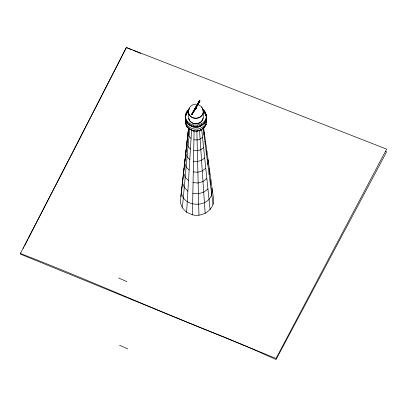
<?xml version="1.0" encoding="UTF-8"?>
<svg xmlns="http://www.w3.org/2000/svg" width="407" height="407" viewBox="0 0 407 407"><rect width="100%" height="100%" fill="white"/><g stroke="black" fill="none" stroke-linecap="round" stroke-linejoin="round"><path stroke-width="0.61" d="M185.541 119.51L187.088 122.899L185.541 119.51L185.556 114.123L187.179 110.785L188.853 109.33M188.756 110.892C184.982 113.573 184.529 119.175 187.062 122.873L187.042 121.118L185.516 117.75M206.227 119.648L204.604 122.995L206.217 119.653C206.476 115.797 206.339 111.33 202.65 109.061M206.217 119.653L206.263 115.73L204.726 112.368L202.991 110.816M203.597 127.773L213.543 198.748C214.708 209.885 202.503 217.409 192.435 214.83L194.083 130.932M192.435 214.83L186.604 212.251L191.6 129.833M181.853 187.286C176.964 209.417 215.634 210.058 211.782 188.08M182.916 177.895L182.499 182.799L184.244 187.464L187.881 191.183M183.984 168.503L183.603 172.99L185.195 177.254L188.517 180.652M185.048 159.101L184.707 163.166L186.147 167.028L189.158 170.106M186.111 149.725L185.806 153.368L187.098 156.827L189.794 159.59M187.179 140.334L186.905 143.554L188.049 146.617L190.435 149.059M188.243 130.947L188.003 133.745L189.001 136.406L191.071 138.522M203.943 134.753L204.182 131.954M186.899 126.959L186.889 126.323C186.045 126.786 186.009 122.37 185.414 122.945C186.172 126.887 189.336 129.741 193.111 130.815C199.873 132.753 208.532 126.613 206.069 119.282M205.245 144.714L205.52 141.499M206.547 154.68L206.858 151.038M207.845 164.632L208.191 160.567L207.779 159.463M209.152 174.608L209.529 170.121L208.933 168.523M210.45 184.569L210.867 179.665M189.728 128.576L182.341 207.891L186.604 212.251M180.789 196.673L188.599 127.808M188.624 128.215L180.301 202.421L182.138 207.346M193.63 130.209L193.177 131.273C193.03 129.278 187.449 129.207 186.706 126.236M185.587 115.619L187.195 112.276M185.592 115.909L187.2 112.566L187.179 110.785M187.017 112.917L185.577 115.878L185.556 114.123M187.042 121.118C192.023 127.671 203.922 126.078 206.196 117.898M204.589 122.7L206.212 119.363C203.714 129.029 187.871 129.075 185.546 119.246M20.935 252.961L20.355 254.09L276.043 358.47L386.619 149.125L126.358 47.456L28.465 238.283M23.255 248.443L23.835 247.314M24.41 246.184L27.89 239.413M196.296 108.308L196.423 108.791L196.652 108.654C196.077 107.774 196.357 109.397 195.945 108.109L198.036 104.156M188.94 108.679C190.196 105.881 193.228 103.999 196.301 104.172M199.934 100.758L191.946 114.342L191.829 113.996L199.501 100.565L199.939 100.926L192.16 114.311L199.939 100.926M191.829 114.164L199.501 100.565M191.941 114.214L199.501 100.733M191.946 114.342L199.618 100.783M196.22 108.71L195.243 108.272L195.548 107.977M196.418 108.364L196.057 107.835M193.111 130.637C198.362 132.041 204.502 128.77 206.191 124.257M193.961 111.289L195.945 108.028L195.345 108.328M187.591 112.225L188.762 111.182M204.619 122.99C200.3 128.236 191.539 128.291 187.24 123.031M202.513 137.261L200.102 139.097L197.08 139.983L193.91 139.779M203.597 147.604L200.824 149.715L197.349 150.732L193.701 150.504M204.68 157.941L201.546 160.333L197.619 161.482L193.488 161.223M205.769 168.269L202.269 170.935L197.883 172.222L193.279 171.932M206.853 178.627L202.991 181.568L198.153 182.987L193.071 182.667M207.941 188.97L203.714 192.185L198.418 193.737L192.857 193.386M197.833 126.608L201.653 125.254M197.868 126.913L201.658 125.544L201.638 123.789M204.706 110.902L204.731 112.658L206.268 116.02L204.731 112.658L202.996 111.106M206.502 120.436L206.303 121.271M188.329 111.228L188.477 116.763A7.443 6.568 -0.7 0 0 195.345 123.784A7.443 6.568 -0.7 0 0 203.327 117.704L203.342 112.179M193.752 126.597L189.942 125.163M189.921 123.697L189.947 125.453L193.757 126.887M385.475 151.307L386.65 151.775L276.053 359.544L249.959 347.848L224.796 337.317M132.189 49.959L126.363 47.619L73.601 150.687L20.35 253.485C88.899 279.899 155.784 310.358 224.211 337.067M133.354 50.422L140.924 53.459M197.975 104.472L201.353 106.573L202.396 107.977M191.829 113.996L192.267 114.357M118.707 278.027L126.953 281.68M119.526 345.222L127.778 348.875M190.842 125.498L192.155 126.526A6.746 5.947 -0.7 0 0 200.356 126.099M200.269 129.477L201.089 130.398L201.18 129.747M196.184 108.501L196.545 108.847M204.726 112.368L206.252 115.736M206.069 119.455L206.502 120.609M197.863 126.887L197.817 125.142M203.047 127.89L213.054 204.497M201.679 129.334L210.109 209.651M199.506 130.332L205.159 213.426M196.861 131.11L198.952 215.242M206.232 114.27L206.252 116.026M205.993 124.211L205.998 124.847M204.573 121.235L204.594 122.99M204.324 127.355L204.172 128.052M197.242 130.901L197.227 131.527M193.701 125.122L193.727 126.877M189.55 129.665L189.413 129.004M185.724 119.297L185.628 123.555M206.222 117.455A10.623 9.371 -0.7 0 1 195.833 129.187A10.623 9.371 -0.7 0 1 185.699 117.333M202.62 108.801A7.53 6.639 -0.7 0 1 195.599 118.34A7.53 6.639 -0.7 0 1 189.27 108.471M201.541 107.356A7.53 6.639 -0.7 0 1 202.31 108.293M203.261 112.174A7.443 6.568 -0.7 0 1 193.686 117.994A7.443 6.568 -0.7 0 1 189.341 108.506M202.544 108.832A7.443 6.568 -0.7 0 1 203.281 111.599M203.012 117.938A7.128 6.288 -0.7 0 1 198.133 123.453A7.128 6.288 -0.7 0 1 190.507 121.607M190.12 121.174A7.128 6.288 -0.7 0 1 188.904 118.676M202.63 119.292A7.128 6.288 -0.7 0 1 202.116 120.294M200.066 122.329A7.128 6.288 -0.7 0 1 198.998 122.889M189.484 119.979A7.128 6.288 -0.7 0 1 188.899 118.422"/></g></svg>
